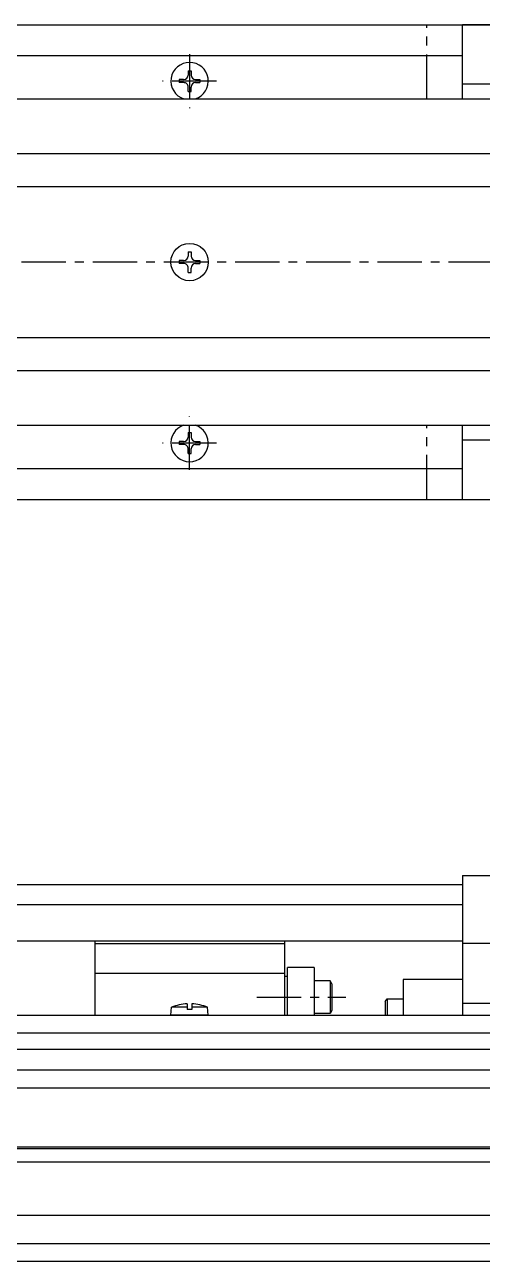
# Model space of a CAD drawing. Extents: x -241 to 453, y 120 to 503.
# Drawn here: x 37.6 to 114.8, y 287.3 to 495.6 of the extents above; entities that cross this region are included whole.
import ezdxf

# ---------------------------------------------------------------- set-up
doc = ezdxf.new("R2010")
doc.units = 0
for name, pattern in [('CENTER', [12, 7.5, -1.5, 1.5, -1.5]), ('CONTINOUS', [0]), ('PHANTOM', [15, 7.5, -1.5, 1.5, -1.5, 1.5, -1.5])]:
    doc.linetypes.add(name, pattern=pattern)
doc.layers.get('0').update_dxf_attribs({"linetype": 'CONTINUOUS'})
doc.layers.add('CENTER', color=1, linetype='CENTER')

# ---------------------------------------------------------------- blocks, each defined once
blk = doc.blocks.new('DTL0004')
at = {"color": 0, "linetype": 'CONTINUOUS'}
for p, q in [((-3.15, 0), (-3.04, 1.3)), ((3.15, 0), (-3.15, 0)), ((-0.4, 1.3), (-3.04, 1.3)), ((-0.4, 1.89), (-0.4, 0.9)), ((0.4, 0.9), (-0.4, 0.9)), ((0.4, 1.89), (0.4, 0.9)), ((3.04, 1.3), (0.4, 1.3)), ((3.15, 0), (3.04, 1.3))]:
    blk.add_line(p, q, dxfattribs=at)
for start, end in [(92.8723, 112.3565), (67.6435, 87.1277)]:
    blk.add_arc((0, -6.08), 7.98, start, end, dxfattribs=at)
at = {"color": 0}
blk.add_point((0, 0), dxfattribs=at)
blk.add_point((0, 0), dxfattribs=at)

msp = doc.modelspace()

# ---------------------------------------------------------------- linework, layer by layer
at = {"color": 7, "linetype": 'CONTINOUS'}
for p, q in [((-67.56, 495.65), (438.44, 495.65)), ((189.44, 495.65), (111.44, 495.65)), ((111.44, 483.15), (111.44, 495.65)), ((-67.56, 490.45), (111.44, 490.45)), ((65.19, 487.9), (65.19, 487.15)), ((65.19, 487.9), (65.69, 487.9)), ((65.69, 487.9), (65.69, 487.15)), ((63.69, 486.4), (63.69, 485.9)), ((64.44, 486.4), (63.69, 486.4)), ((64.44, 485.9), (63.69, 485.9)), ((66.44, 486.4), (67.19, 486.4)), ((66.44, 485.9), (67.19, 485.9)), ((67.19, 486.4), (67.19, 485.9)), ((189.44, 485.65), (111.44, 485.65)), ((65.19, 484.4), (65.19, 485.15)), ((65.19, 484.4), (65.69, 484.4)), ((65.69, 484.4), (65.69, 485.15)), ((-67.56, 483.15), (438.44, 483.15)), ((-67.56, 483.15), (111.44, 483.15)), ((-67.56, 473.92), (438.44, 473.92)), ((-67.56, 468.38), (438.44, 468.38)), ((65.19, 457.4), (65.19, 456.65)), ((65.19, 457.4), (65.69, 457.4)), ((65.69, 457.4), (65.69, 456.65)), ((63.69, 455.9), (63.69, 455.4)), ((64.44, 455.9), (63.69, 455.9)), ((64.44, 455.4), (63.69, 455.4)), ((65.19, 453.9), (65.19, 454.65)), ((65.69, 453.9), (65.69, 454.65)), ((66.44, 455.9), (67.19, 455.9)), ((66.44, 455.4), (67.19, 455.4)), ((67.19, 455.9), (67.19, 455.4)), ((65.19, 453.9), (65.69, 453.9)), ((-67.56, 442.92), (438.44, 442.92)), ((-67.56, 437.38), (438.44, 437.38)), ((-67.56, 428.15), (438.44, 428.15)), ((-67.56, 428.15), (111.44, 428.15)), ((111.44, 415.65), (111.44, 428.15)), ((63.69, 425.4), (63.69, 424.9)), ((64.44, 425.4), (63.69, 425.4)), ((65.19, 426.9), (65.19, 426.15)), ((65.19, 426.9), (65.69, 426.9)), ((65.69, 426.9), (65.69, 426.15)), ((66.44, 425.4), (67.19, 425.4)), ((67.19, 425.4), (67.19, 424.9)), ((189.44, 425.65), (111.44, 425.65)), ((64.44, 424.9), (63.69, 424.9)), ((65.19, 423.4), (65.19, 424.15)), ((65.19, 423.4), (65.69, 423.4)), ((65.69, 423.4), (65.69, 424.15)), ((66.44, 424.9), (67.19, 424.9)), ((-67.56, 420.85), (111.44, 420.85)), ((-67.56, 415.65), (438.44, 415.65)), ((111.44, 415.65), (189.44, 415.65)), ((111.44, 352.26), (189.44, 352.26)), ((111.44, 352.26), (111.44, 328.76)), ((-67.56, 350.76), (111.44, 350.76)), ((-67.56, 347.4), (111.44, 347.4)), ((-67.56, 341.26), (111.44, 341.26)), ((49.44, 341.26), (49.44, 328.76)), ((49.44, 340.79), (81.44, 340.79)), ((81.44, 341.26), (81.44, 328.76)), ((111.44, 340.89), (154.37, 340.89)), ((49.44, 335.8), (81.44, 335.8)), ((81.94, 328.76), (81.94, 336.76)), ((86.44, 336.76), (81.94, 336.76)), ((86.44, 336.76), (86.44, 328.76)), ((81.94, 335.26), (81.44, 335.26)), ((89.15, 334.51), (86.44, 334.51)), ((89.44, 334.01), (89.15, 334.51)), ((89.15, 334.51), (89.15, 329.01)), ((89.44, 334.01), (89.44, 329.51)), ((111.44, 334.76), (101.44, 334.76)), ((101.44, 334.76), (101.44, 328.76)), ((98.44, 331.01), (98.73, 331.51)), ((98.73, 331.51), (98.73, 328.76)), ((98.73, 331.51), (101.44, 331.51)), ((89.44, 329.51), (89.15, 329.01)), ((98.44, 331.01), (98.44, 328.76)), ((111.44, 330.76), (189.44, 330.76)), ((-67.56, 328.76), (438.44, 328.76)), ((89.15, 329.01), (86.44, 329.01)), ((-67.56, 325.76), (438.44, 325.76)), ((-67.56, 323.01), (438.44, 323.01)), ((-67.56, 319.51), (438.44, 319.51)), ((-67.56, 316.49), (438.44, 316.49)), ((-67.56, 306.56), (438.44, 306.56)), ((-67.56, 306.26), (438.44, 306.26)), ((-67.56, 304.02), (438.44, 304.02)), ((-67.56, 295.03), (438.44, 295.03)), ((-67.56, 290.26), (438.44, 290.26)), ((-67.56, 287.26), (438.44, 287.26))]:
    msp.add_line(p, q, dxfattribs=at)
at = {"color": 3, "linetype": 'PHANTOM'}
for p, q in [((105.44, 483.15), (105.44, 495.65)), ((105.44, 415.65), (105.44, 428.15))]:
    msp.add_line(p, q, dxfattribs=at)
at = {"color": 7, "linetype": 'CONTINOUS'}
msp.add_circle((65.44, 455.65), 3.15, dxfattribs=at)
for centre, radius, start, end in [((65.44, 486.15), 3.15, 287.7528, 252.2472), ((64.44, 487.15), 0.748, 270, 0), ((64.44, 485.15), 0.748, 0, 90.0001), ((66.44, 487.15), 0.748, 180, 270), ((66.44, 485.15), 0.748, 90, 180), ((64.44, 456.65), 0.748, 270, 0), ((66.44, 456.65), 0.748, 180, 270), ((64.44, 454.65), 0.748, 0, 90.0001), ((66.44, 454.65), 0.748, 90, 180), ((65.44, 425.15), 3.15, 107.7528, 72.2472), ((64.44, 426.15), 0.748, 270, 0), ((66.44, 426.15), 0.748, 180, 270), ((64.44, 424.15), 0.748, 0, 90.0001), ((66.44, 424.15), 0.748, 90, 180)]:
    msp.add_arc(centre, radius, start, end, dxfattribs=at)
at = {"layer": 'CENTER', "color": 1, "linetype": 'CENTER'}
for p, q in [((65.44, 490.69), (65.44, 481.61)), ((69.98, 486.15), (60.9, 486.15)), ((452.6, 455.65), (-104.98, 455.65)), ((65.44, 420.61), (65.44, 429.69)), ((69.98, 425.15), (60.9, 425.15)), ((76.78, 331.76), (91.8, 331.76))]:
    msp.add_line(p, q, dxfattribs=at)

# ---------------------------------------------------------------- block references
at = {"color": 7, "zscale": 2}
msp.add_blockref('DTL0004', (65.44, 328.76), dxfattribs=at)

doc.saveas('drawing.dxf')
